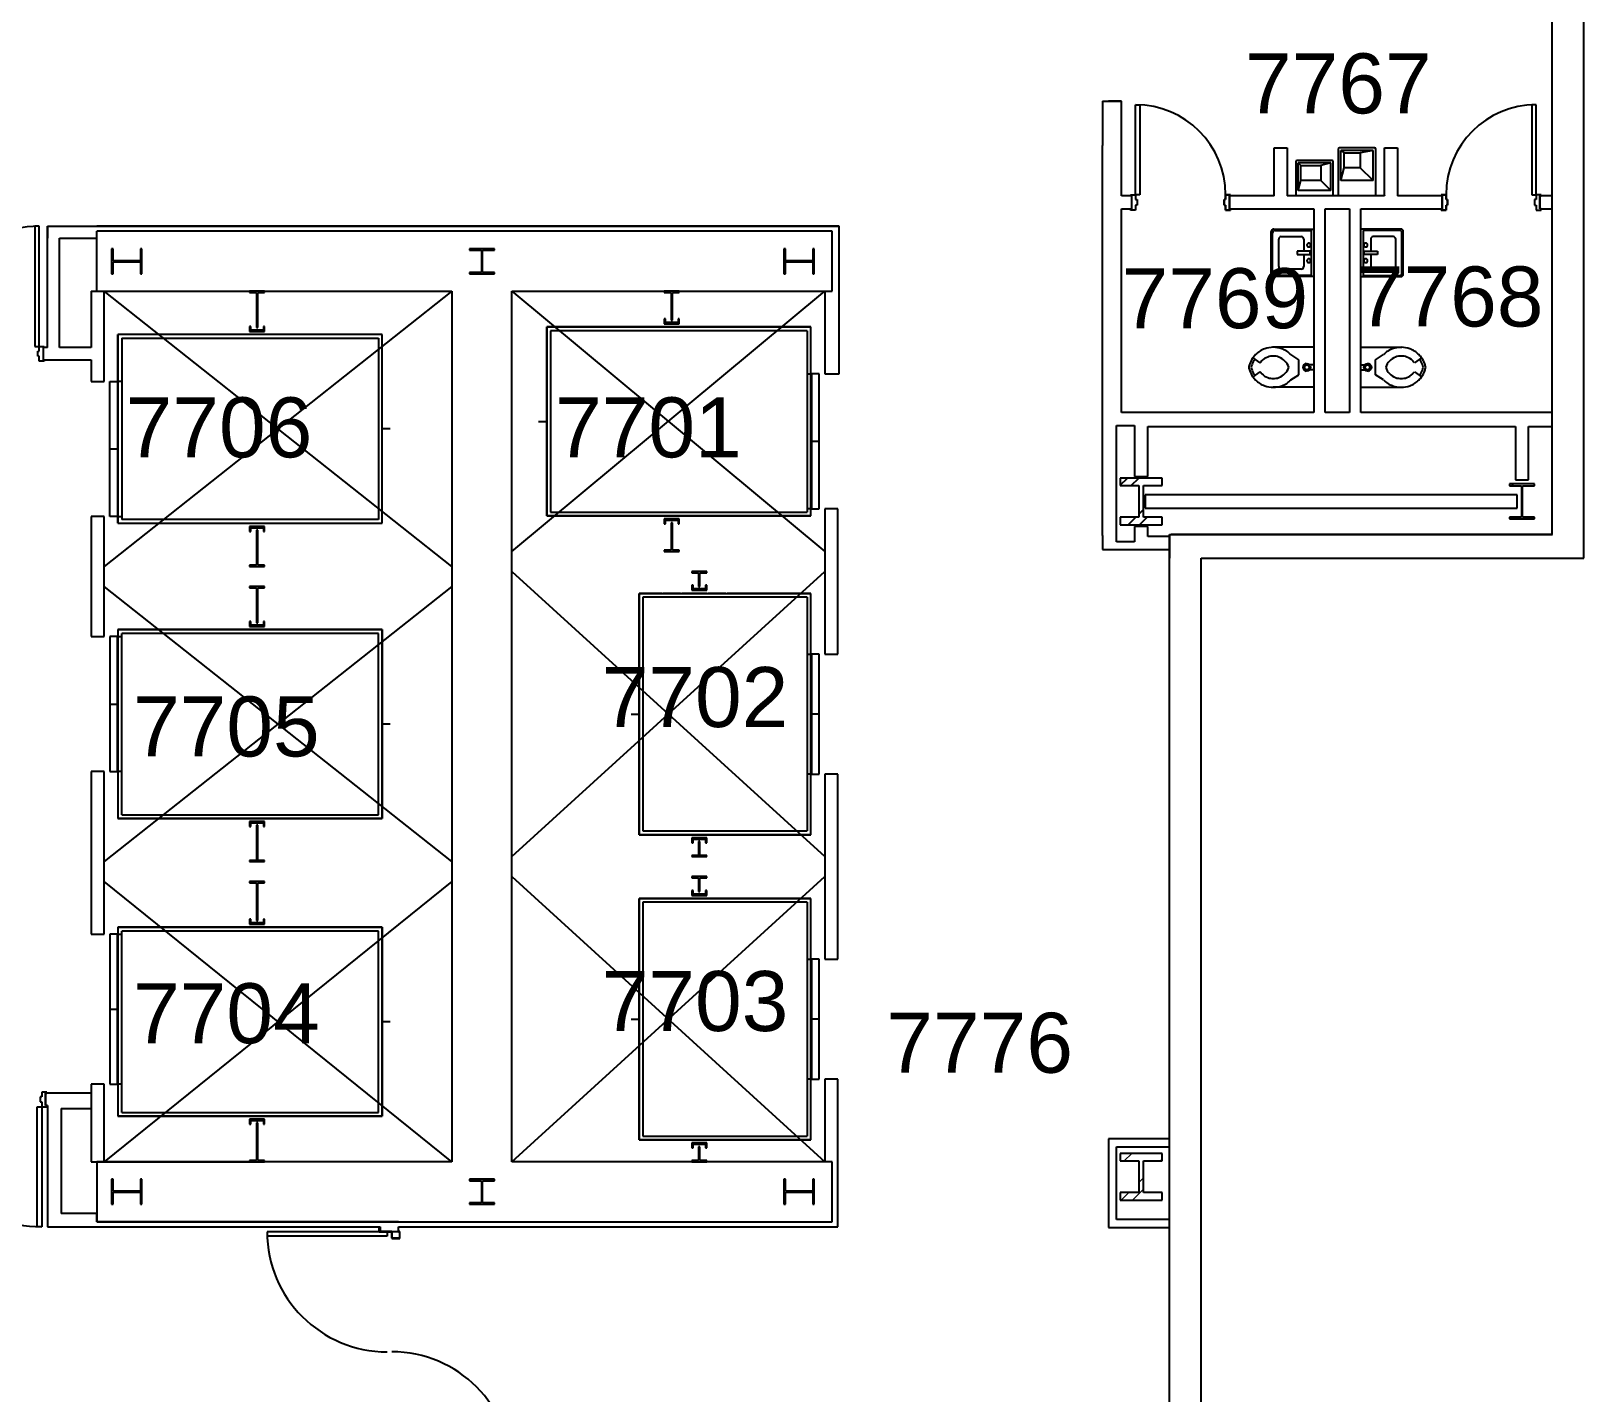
# Model space of a CAD drawing. Header units: inches. Extents: x -59 to 5673, y -29 to 4299.
# Drawn here: x 1675 to 2295, y 3401 to 3945 of the extents above; entities that cross this region are included whole.
import ezdxf

# ---------------------------------------------------------------- set-up
doc = ezdxf.new("R2010")
doc.units = ezdxf.units.IN
doc.header["$LTSCALE"] = 96
doc.header["$MEASUREMENT"] = 0
for name, color, linetype in [('A-ANNO-ROOM', 4, 'Continuous'), ('A-COLS', 5, 'Continuous'), ('A-DOOR', 2, 'Continuous'), ('A-FLOR-EVTR', 1, 'Continuous'), ('A-FLOR-PFIX', 2, 'Continuous'), ('A-WALL-FULL', 6, 'Continuous')]:
    doc.layers.add(name, color=color, linetype=linetype)
doc.styles.add('ARIAL', font='arial.ttf')

msp = doc.modelspace()

# ---------------------------------------------------------------- hatches: boundary and pattern name
at = {"layer": 'A-COLS', "lineweight": 15}
h = msp.add_hatch(dxfattribs=at)
h.set_pattern_fill('FP_188', color=256, style=0, pattern_type=2)
h.set_pattern_definition([(45, (-0.0003, -1.105), (-9.503515, 9.503515), []), (45, (-0.0003, 13.295), (-9.503515, 9.503515), [])])
h.paths.add_polyline_path([(2109.98, 3477.73), (2126.68, 3477.73), (2126.68, 3480.77), (2119.27, 3480.77), (2119.27, 3493.39), (2126.68, 3493.39), (2126.68, 3496.43), (2109.98, 3496.43), (2109.98, 3493.39), (2117.39, 3493.39), (2117.39, 3480.77), (2109.98, 3480.77)], flags=0)

# ---------------------------------------------------------------- linework, layer by layer
at = {"layer": 'A-COLS'}
for p, q in [((1707.35, 3858.08), (1706.78, 3858.08)), ((1706.78, 3858.08), (1706.78, 3848.08)), ((1706.78, 3854.57), (1707.35, 3855.15)), ((1707.35, 3853.25), (1707.35, 3858.08)), ((1718.88, 3858.08), (1718.3, 3858.08)), ((1718.3, 3858.08), (1718.3, 3853.25)), ((1718.88, 3848.08), (1718.88, 3858.08)), ((1859.83, 3858.07), (1849.83, 3858.07)), ((1849.83, 3858.07), (1849.83, 3857.51)), ((1849.83, 3857.51), (1854.66, 3857.51)), ((1854.66, 3857.51), (1854.66, 3848.65)), ((1855, 3848.65), (1855, 3857.51)), ((1855, 3857.51), (1859.83, 3857.51)), ((1859.83, 3857.51), (1859.83, 3858.07)), ((1976.1, 3858.08), (1975.53, 3858.08)), ((1975.53, 3858.08), (1975.53, 3848.08)), ((1975.53, 3857.22), (1976.1, 3857.8)), ((1976.1, 3853.25), (1976.1, 3858.08)), ((1987.63, 3858.08), (1987.05, 3858.08)), ((1987.05, 3858.08), (1987.05, 3853.25)), ((1987.63, 3848.08), (1987.63, 3858.08)), ((1706.78, 3849.96), (1707.35, 3850.54)), ((1718.3, 3853.25), (1707.35, 3853.25)), ((1707.35, 3848.08), (1707.35, 3852.91)), ((1707.35, 3852.91), (1718.3, 3852.91)), ((1709.72, 3852.91), (1710.06, 3853.25)), ((1718.3, 3852.91), (1718.3, 3848.08)), ((1854.66, 3848.65), (1849.83, 3848.65)), ((1849.83, 3848.65), (1849.83, 3848.09)), ((1852.35, 3848.09), (1852.91, 3848.65)), ((1854.66, 3850.4), (1855, 3850.74)), ((1859.83, 3848.65), (1855, 3848.65)), ((1856.96, 3848.09), (1857.51, 3848.65)), ((1859.83, 3848.09), (1859.83, 3848.65)), ((1975.53, 3852.62), (1976.16, 3853.25)), ((1987.05, 3853.25), (1976.1, 3853.25)), ((1976.1, 3848.08), (1976.1, 3852.91)), ((1976.1, 3852.91), (1987.05, 3852.91)), ((1987.05, 3852.91), (1987.05, 3848.08)), ((1987.05, 3849.74), (1987.63, 3850.32)), ((1706.78, 3848.08), (1707.35, 3848.08)), ((1718.3, 3848.08), (1718.88, 3848.08)), ((1849.83, 3848.09), (1859.83, 3848.09)), ((1975.53, 3848.08), (1976.1, 3848.08)), ((1987.05, 3848.08), (1987.63, 3848.08)), ((2109.98, 3763.59), (2112.81, 3766.43)), ((2126.68, 3766.43), (2109.98, 3766.43)), ((2109.98, 3766.43), (2109.98, 3763.39)), ((2109.98, 3763.39), (2117.39, 3763.39)), ((2114.38, 3763.39), (2117.42, 3766.43)), ((2117.39, 3763.39), (2117.39, 3750.77)), ((2119.27, 3750.77), (2119.27, 3763.39)), ((2119.27, 3763.39), (2126.68, 3763.39)), ((2126.68, 3763.39), (2126.68, 3766.43)), ((2275.58, 3764.08), (2265.58, 3764.08)), ((2265.58, 3764.08), (2265.58, 3763.36)), ((2265.58, 3763.36), (2270.37, 3763.36)), ((2266.41, 3763.36), (2267.13, 3764.08)), ((2270.37, 3763.36), (2270.37, 3750.8)), ((2270.78, 3750.8), (2270.78, 3763.36)), ((2270.78, 3763.36), (2275.58, 3763.36)), ((2275.58, 3763.36), (2275.58, 3764.08)), ((2117.39, 3750.77), (2109.98, 3750.77)), ((2109.98, 3750.77), (2109.98, 3747.73)), ((2113.12, 3747.73), (2116.16, 3750.77)), ((2117.39, 3751.99), (2119.27, 3753.87)), ((2117.73, 3747.73), (2120.77, 3750.77)), ((2126.68, 3750.77), (2119.27, 3750.77)), ((2126.68, 3747.73), (2126.68, 3750.77)), ((2270.37, 3750.8), (2265.58, 3750.8)), ((2265.58, 3750.8), (2265.58, 3750.08)), ((2265.58, 3750.08), (2275.58, 3750.08)), ((2267.53, 3750.08), (2268.25, 3750.8)), ((2270.37, 3752.92), (2270.78, 3753.33)), ((2275.58, 3750.8), (2270.78, 3750.8)), ((2272.14, 3750.08), (2272.85, 3750.8)), ((2275.58, 3750.08), (2275.58, 3750.8)), ((2109.98, 3747.73), (2126.68, 3747.73)), ((2126.68, 3496.43), (2109.98, 3496.43)), ((2109.98, 3496.43), (2109.98, 3493.39)), ((2126.68, 3493.39), (2126.68, 3496.43)), ((2109.98, 3493.39), (2117.39, 3493.39)), ((2117.39, 3493.39), (2117.39, 3480.77)), ((2119.27, 3480.77), (2119.27, 3493.39)), ((2119.27, 3493.39), (2126.68, 3493.39)), ((1707.35, 3486.08), (1706.78, 3486.08)), ((1706.78, 3486.08), (1706.78, 3476.08)), ((1707.35, 3481.25), (1707.35, 3486.08)), ((1718.3, 3485.96), (1718.42, 3486.08)), ((1718.88, 3486.08), (1718.3, 3486.08)), ((1718.3, 3486.08), (1718.3, 3481.25)), ((1718.88, 3476.08), (1718.88, 3486.08)), ((1859.83, 3486.07), (1849.83, 3486.07)), ((1849.83, 3486.07), (1849.83, 3485.51)), ((1849.83, 3485.51), (1854.66, 3485.51)), ((1850.9, 3485.51), (1851.46, 3486.07)), ((1854.66, 3485.51), (1854.66, 3476.65)), ((1854.66, 3484.66), (1855, 3485)), ((1855, 3476.65), (1855, 3485.51)), ((1855, 3485.51), (1859.83, 3485.51)), ((1855.51, 3485.51), (1856.07, 3486.07)), ((1859.83, 3485.51), (1859.83, 3486.07)), ((1976.1, 3486.08), (1975.53, 3486.08)), ((1975.53, 3486.08), (1975.53, 3476.08)), ((1976.1, 3481.25), (1976.1, 3486.08)), ((1987.63, 3486.08), (1987.05, 3486.08)), ((1987.05, 3486.08), (1987.05, 3481.25)), ((1987.05, 3484), (1987.63, 3484.58)), ((1987.63, 3476.08), (1987.63, 3486.08)), ((1718.3, 3481.25), (1707.35, 3481.25)), ((1707.35, 3476.08), (1707.35, 3480.91)), ((1707.35, 3480.91), (1718.3, 3480.91)), ((1713.25, 3480.91), (1713.59, 3481.25)), ((1717.86, 3480.91), (1718.2, 3481.25)), ((1718.3, 3481.35), (1718.88, 3481.93)), ((1718.3, 3480.91), (1718.3, 3476.08)), ((1854.66, 3476.65), (1849.83, 3476.65)), ((1849.83, 3476.65), (1849.83, 3476.09)), ((1859.83, 3476.65), (1855, 3476.65)), ((1859.83, 3476.09), (1859.83, 3476.65)), ((1975.53, 3477.08), (1976.1, 3477.66)), ((1987.05, 3481.25), (1976.1, 3481.25)), ((1976.1, 3476.08), (1976.1, 3480.91)), ((1976.1, 3480.91), (1987.05, 3480.91)), ((1979.35, 3480.91), (1979.69, 3481.25)), ((1983.96, 3480.91), (1984.3, 3481.25)), ((1987.05, 3480.91), (1987.05, 3476.08)), ((2117.39, 3480.77), (2109.98, 3480.77)), ((2109.98, 3480.77), (2109.98, 3477.73)), ((2109.98, 3477.73), (2126.68, 3477.73)), ((2126.68, 3480.77), (2119.27, 3480.77)), ((2126.68, 3477.73), (2126.68, 3480.77)), ((1706.78, 3476.08), (1707.35, 3476.08)), ((1718.3, 3476.08), (1718.88, 3476.08)), ((1849.83, 3476.09), (1859.83, 3476.09)), ((1975.53, 3476.08), (1976.1, 3476.08)), ((1987.05, 3476.08), (1987.63, 3476.08))]:
    msp.add_line(p, q, dxfattribs=at)
at = {"layer": 'A-DOOR'}
for p, q in [((2116.08, 3915.7), (2117.83, 3915.7)), ((2116.08, 3879.7), (2116.08, 3915.7)), ((2117.83, 3915.7), (2117.83, 3879.7)), ((2274.45, 3915.7), (2274.45, 3879.7)), ((2276.2, 3915.7), (2274.45, 3915.7)), ((2276.2, 3879.7), (2276.2, 3915.7)), ((2114.08, 3879.2), (2114.08, 3879.7)), ((2114.08, 3879.7), (2116.08, 3879.7)), ((2114.08, 3879.7), (2116.08, 3879.7)), ((2114.08, 3879.2), (2114.08, 3879.7)), ((2117.83, 3879.7), (2116.08, 3879.7)), ((2116.08, 3879.7), (2116.08, 3877.76)), ((2116.08, 3879.7), (2116.08, 3877.76)), ((2152.08, 3879.7), (2152.08, 3877.76)), ((2154.08, 3879.7), (2152.08, 3879.7)), ((2152.08, 3879.7), (2154.08, 3879.7)), ((2152.08, 3877.76), (2152.08, 3879.7)), ((2154.08, 3879.2), (2154.08, 3879.7)), ((2154.08, 3879.7), (2154.08, 3879.2)), ((2238.2, 3879.2), (2238.2, 3879.7)), ((2238.2, 3879.7), (2240.2, 3879.7)), ((2238.2, 3879.7), (2238.2, 3879.2)), ((2240.2, 3879.7), (2238.2, 3879.7)), ((2240.2, 3879.7), (2240.2, 3877.76)), ((2240.2, 3877.76), (2240.2, 3879.7)), ((2274.45, 3879.7), (2276.2, 3879.7)), ((2276.2, 3879.7), (2276.2, 3877.76)), ((2278.2, 3879.7), (2276.2, 3879.7)), ((2278.2, 3879.7), (2276.2, 3879.7)), ((2276.2, 3879.7), (2276.2, 3877.76)), ((2278.2, 3879.2), (2278.2, 3879.7)), ((2278.2, 3879.2), (2278.2, 3879.7)), ((2114.58, 3879.2), (2114.08, 3879.2)), ((2114.08, 3873.58), (2114.08, 3874.08)), ((2114.08, 3874.08), (2114.58, 3874.08)), ((2114.08, 3873.58), (2114.08, 3874.08)), ((2116.08, 3873.58), (2114.08, 3873.58)), ((2116.08, 3873.58), (2114.08, 3873.58)), ((2114.58, 3874.08), (2114.58, 3879.2)), ((2116.08, 3877.76), (2116.7, 3877.76)), ((2116.08, 3877.76), (2116.7, 3877.76)), ((2116.08, 3875.51), (2116.08, 3873.58)), ((2116.7, 3875.51), (2116.08, 3875.51)), ((2116.08, 3875.51), (2116.08, 3873.58)), ((2116.7, 3875.51), (2116.08, 3875.51)), ((2116.7, 3877.76), (2116.7, 3875.51)), ((2116.7, 3877.76), (2116.7, 3875.51)), ((2151.45, 3877.76), (2151.45, 3875.51)), ((2152.08, 3877.76), (2151.45, 3877.76)), ((2151.45, 3877.76), (2152.08, 3877.76)), ((2151.45, 3875.51), (2151.45, 3877.76)), ((2151.45, 3875.51), (2152.08, 3875.51)), ((2152.08, 3875.51), (2151.45, 3875.51)), ((2152.08, 3875.51), (2152.08, 3873.58)), ((2152.08, 3873.58), (2152.08, 3875.51)), ((2152.08, 3873.58), (2154.08, 3873.58)), ((2154.08, 3873.58), (2152.08, 3873.58)), ((2153.58, 3879.2), (2154.08, 3879.2)), ((2153.58, 3874.08), (2153.58, 3879.2)), ((2153.58, 3879.2), (2153.58, 3874.08)), ((2154.08, 3879.2), (2153.58, 3879.2)), ((2154.08, 3874.08), (2153.58, 3874.08)), ((2153.58, 3874.08), (2154.08, 3874.08)), ((2154.08, 3873.58), (2154.08, 3874.08)), ((2154.08, 3874.08), (2154.08, 3873.58)), ((2238.7, 3879.2), (2238.2, 3879.2)), ((2238.2, 3879.2), (2238.7, 3879.2)), ((2238.2, 3874.08), (2238.7, 3874.08)), ((2238.2, 3873.58), (2238.2, 3874.08)), ((2238.7, 3874.08), (2238.2, 3874.08)), ((2238.2, 3874.08), (2238.2, 3873.58)), ((2240.2, 3873.58), (2238.2, 3873.58)), ((2238.2, 3873.58), (2240.2, 3873.58)), ((2238.7, 3874.08), (2238.7, 3879.2)), ((2238.7, 3879.2), (2238.7, 3874.08)), ((2240.2, 3877.76), (2240.83, 3877.76)), ((2240.83, 3877.76), (2240.2, 3877.76)), ((2240.2, 3875.51), (2240.2, 3873.58)), ((2240.83, 3875.51), (2240.2, 3875.51)), ((2240.2, 3873.58), (2240.2, 3875.51)), ((2240.2, 3875.51), (2240.83, 3875.51)), ((2240.83, 3877.76), (2240.83, 3875.51)), ((2240.83, 3875.51), (2240.83, 3877.76)), ((2275.58, 3877.76), (2275.58, 3875.51)), ((2276.2, 3877.76), (2275.58, 3877.76)), ((2276.2, 3877.76), (2275.58, 3877.76)), ((2275.58, 3877.76), (2275.58, 3875.51)), ((2275.58, 3875.51), (2276.2, 3875.51)), ((2275.58, 3875.51), (2276.2, 3875.51)), ((2276.2, 3875.51), (2276.2, 3873.58)), ((2276.2, 3875.51), (2276.2, 3873.58)), ((2276.2, 3873.58), (2278.2, 3873.58)), ((2276.2, 3873.58), (2278.2, 3873.58)), ((2277.7, 3874.08), (2277.7, 3879.2)), ((2277.7, 3879.2), (2278.2, 3879.2)), ((2278.2, 3874.08), (2277.7, 3874.08)), ((2278.2, 3873.58), (2278.2, 3874.08)), ((2278.2, 3873.58), (2278.2, 3874.08)), ((1676.14, 3867.08), (1676.14, 3819.08)), ((1677.89, 3867.08), (1676.14, 3867.08)), ((1677.89, 3819.08), (1677.89, 3867.08)), ((1676.14, 3819.08), (1677.89, 3819.08)), ((1677.89, 3819.08), (1679.89, 3819.08)), ((1677.89, 3817.14), (1677.89, 3819.08)), ((1679.39, 3818.58), (1679.39, 3813.7)), ((1679.89, 3818.58), (1679.39, 3818.58)), ((1679.89, 3819.08), (1679.89, 3818.58)), ((1677.27, 3817.14), (1677.89, 3817.14)), ((1677.27, 3815.14), (1677.27, 3817.14)), ((1677.89, 3815.14), (1677.27, 3815.14)), ((1677.89, 3813.2), (1677.89, 3815.14)), ((1679.89, 3813.2), (1677.89, 3813.2)), ((1679.39, 3813.7), (1679.89, 3813.7)), ((1679.89, 3813.7), (1679.89, 3813.2)), ((1680.83, 3520.95), (1678.83, 3520.95)), ((1678.83, 3520.95), (1678.83, 3519.01)), ((1680.33, 3515.58), (1680.33, 3520.45)), ((1680.33, 3520.45), (1680.83, 3520.45)), ((1680.83, 3520.45), (1680.83, 3520.95)), ((1677.08, 3515.08), (1678.83, 3515.08)), ((1677.08, 3467.08), (1677.08, 3515.08)), ((1678.83, 3519.01), (1678.2, 3519.01)), ((1678.2, 3519.01), (1678.2, 3517.01)), ((1678.2, 3517.01), (1678.83, 3517.01)), ((1678.83, 3517.01), (1678.83, 3515.08)), ((1678.83, 3515.08), (1678.83, 3467.08)), ((1678.83, 3515.08), (1680.83, 3515.08)), ((1680.83, 3515.58), (1680.33, 3515.58)), ((1680.83, 3515.08), (1680.83, 3515.58)), ((1678.83, 3467.08), (1677.08, 3467.08)), ((1768.95, 3465.08), (1768.95, 3463.33)), ((1816.95, 3465.08), (1768.95, 3465.08)), ((1814.2, 3466.58), (1813.7, 3466.58)), ((1813.7, 3466.58), (1813.7, 3465.08)), ((1813.7, 3465.08), (1818.77, 3465.08)), ((1813.77, 3465.14), (1813.77, 3466.51)), ((1813.77, 3466.51), (1814.2, 3466.51)), ((1818.83, 3465.14), (1813.77, 3465.14)), ((1814.2, 3466.51), (1814.2, 3466.58)), ((1816.95, 3465.08), (1816.95, 3463.33)), ((1818.77, 3465.08), (1818.77, 3462.45)), ((1818.83, 3462.51), (1818.83, 3465.14)), ((1821.95, 3465.14), (1821.45, 3465.14)), ((1821.45, 3465.14), (1821.45, 3465.08)), ((1821.45, 3465.08), (1821.89, 3465.08)), ((1821.89, 3465.08), (1821.89, 3462.51)), ((1821.95, 3462.45), (1821.95, 3465.14)), ((1816.95, 3463.33), (1768.95, 3463.33)), ((1818.77, 3462.45), (1821.95, 3462.45)), ((1821.89, 3462.51), (1818.83, 3462.51))]:
    msp.add_line(p, q, dxfattribs=at)
for centre, radius, start, end in [((2116.08, 3879.7), 36, 0, 90), ((2116.08, 3879.7), 36, 0, 90), ((2276.2, 3879.7), 36, 90, 180), ((2276.2, 3879.7), 36, 90, 180), ((1677.89, 3819.08), 48, 90, 180), ((1678.83, 3515.08), 48, 180, 270), ((1816.95, 3465.08), 48, 180, 270), ((1816.95, 3465.08), 48, 180, 270), ((1818.77, 3369.08), 48, 0, 90)]:
    msp.add_arc(centre, radius, start, end, dxfattribs=at)
at = {"layer": 'A-FLOR-EVTR'}
for p, q in [((2211.64, 3898.45), (2197.64, 3898.45)), ((2180.14, 3892.95), (2180.14, 3879.45)), ((2194.64, 3893.45), (2180.64, 3893.45)), ((2181.14, 3881.45), (2181.14, 3892.45)), ((2181.14, 3892.45), (2182.14, 3891.45)), ((2194.14, 3892.45), (2181.14, 3892.45)), ((2194.14, 3892.45), (2190.14, 3891.45)), ((2194.14, 3881.45), (2194.14, 3892.45)), ((2195.14, 3879.45), (2195.14, 3892.95)), ((2197.14, 3897.95), (2197.14, 3879.45)), ((2198.14, 3885.44), (2198.14, 3897.44)), ((2198.14, 3897.44), (2199.44, 3896.42)), ((2211.14, 3897.44), (2198.14, 3897.44)), ((2199.44, 3896.42), (2205.94, 3896.42)), ((2199.44, 3890.45), (2199.44, 3896.42)), ((2211.14, 3897.44), (2205.94, 3896.42)), ((2205.94, 3896.42), (2205.94, 3890.45)), ((2211.14, 3885.44), (2211.14, 3897.44)), ((2212.14, 3879.45), (2212.14, 3897.95)), ((2182.14, 3891.45), (2190.14, 3891.45)), ((2182.14, 3885.45), (2182.14, 3891.45)), ((2190.14, 3891.45), (2190.14, 3885.45)), ((2198.14, 3885.44), (2199.44, 3890.45)), ((2205.94, 3890.45), (2199.44, 3890.45)), ((2211.14, 3885.44), (2205.94, 3890.45)), ((2181.14, 3881.45), (2182.14, 3885.45)), ((2194.14, 3881.45), (2181.14, 3881.45)), ((2190.14, 3885.45), (2182.14, 3885.45)), ((2194.14, 3881.45), (2190.14, 3885.45)), ((2211.14, 3885.44), (2198.14, 3885.44)), ((2176.64, 3879.45), (2176.64, 3879.2)), ((2176.64, 3879.45), (2215.64, 3879.45)), ((2215.64, 3879.45), (2215.64, 3879.2)), ((1842.83, 3731.08), (1703.83, 3841.08)), ((1842.83, 3841.08), (1703.83, 3731.08)), ((1767.95, 3841.08), (1761.95, 3841.08)), ((1761.95, 3841.08), (1761.95, 3840.58)), ((1761.95, 3840.58), (1764.7, 3840.58)), ((1764.7, 3840.58), (1764.7, 3826.58)), ((1765.2, 3826.58), (1765.2, 3840.58)), ((1765.2, 3840.58), (1767.95, 3840.58)), ((1767.95, 3840.58), (1767.95, 3841.08)), ((1866.83, 3737.08), (1991.83, 3841.08)), ((1866.83, 3841.08), (1991.83, 3737.08)), ((1933.7, 3841.08), (1927.7, 3841.08)), ((1927.7, 3841.08), (1927.7, 3840.58)), ((1927.7, 3840.58), (1930.45, 3840.58)), ((1930.45, 3840.58), (1930.45, 3829.58)), ((1930.95, 3829.58), (1930.95, 3840.58)), ((1930.95, 3840.58), (1933.7, 3840.58)), ((1933.7, 3840.58), (1933.7, 3841.08)), ((1928.2, 3830.08), (1927.7, 3830.08)), ((1927.7, 3830.08), (1927.7, 3828.08)), ((1928.2, 3828.58), (1928.2, 3830.08)), ((1933.7, 3830.08), (1933.2, 3830.08)), ((1933.2, 3830.08), (1933.2, 3828.58)), ((1933.7, 3828.08), (1933.7, 3830.08)), ((1814.95, 3823.83), (1709.33, 3823.83)), ((1709.33, 3748.33), (1709.33, 3823.83)), ((1709.33, 3805.08), (1709.33, 3823.83)), ((1814.95, 3823.83), (1709.33, 3823.83)), ((1709.33, 3823.83), (1709.33, 3748.33)), ((1762.45, 3827.08), (1761.95, 3827.08)), ((1761.95, 3827.08), (1761.95, 3825.08)), ((1761.95, 3825.08), (1767.95, 3825.08)), ((1762.45, 3825.58), (1762.45, 3827.08)), ((1767.45, 3825.58), (1762.45, 3825.58)), ((1764.7, 3826.58), (1765.2, 3826.58)), ((1767.95, 3827.08), (1767.45, 3827.08)), ((1767.45, 3827.08), (1767.45, 3825.58)), ((1767.95, 3825.08), (1767.95, 3827.08)), ((1814.95, 3748.33), (1814.95, 3823.83)), ((1814.95, 3748.33), (1814.95, 3823.83)), ((1880.7, 3751.33), (1880.7, 3826.83)), ((1880.7, 3826.83), (1986.33, 3826.83)), ((1986.33, 3826.83), (1880.7, 3826.83)), ((1880.7, 3826.83), (1880.7, 3751.33)), ((1882.2, 3825.33), (1882.2, 3752.83)), ((1984.83, 3825.33), (1882.2, 3825.33)), ((1927.7, 3828.08), (1933.7, 3828.08)), ((1933.2, 3828.58), (1928.2, 3828.58)), ((1930.45, 3829.58), (1930.95, 3829.58)), ((1984.83, 3825.33), (1984.83, 3752.83)), ((1986.33, 3751.33), (1986.33, 3826.83)), ((1986.33, 3808.08), (1986.33, 3826.83)), ((1986.33, 3751.33), (1986.33, 3826.83)), ((1710.83, 3822.33), (1710.83, 3749.83)), ((1710.83, 3822.33), (1813.45, 3822.33)), ((1813.45, 3822.33), (1813.45, 3749.83)), ((1984.83, 3808.08), (1986.33, 3808.08)), ((1989.58, 3808.08), (1986.58, 3808.08)), ((1986.58, 3808.08), (1986.58, 3754.08)), ((1989.58, 3754.08), (1989.58, 3808.08)), ((1706.08, 3751.08), (1706.08, 3805.08)), ((1706.08, 3805.08), (1709.08, 3805.08)), ((1709.08, 3805.08), (1709.08, 3751.08)), ((1710.83, 3805.08), (1709.33, 3805.08)), ((1877.45, 3789.08), (1880.45, 3789.08)), ((1818.2, 3786.08), (1815.2, 3786.08)), ((1989.58, 3781.08), (1986.58, 3781.08)), ((1706.08, 3778.08), (1709.08, 3778.08)), ((1709.08, 3751.08), (1706.08, 3751.08)), ((1709.33, 3751.08), (1710.83, 3751.08)), ((1813.45, 3749.83), (1710.83, 3749.83)), ((1986.33, 3751.33), (1880.7, 3751.33)), ((1880.7, 3751.33), (1986.33, 3751.33)), ((1882.2, 3752.83), (1984.83, 3752.83)), ((1927.7, 3750.08), (1927.7, 3748.08)), ((1933.7, 3750.08), (1927.7, 3750.08)), ((1928.2, 3748.08), (1928.2, 3749.58)), ((1928.2, 3749.58), (1933.2, 3749.58)), ((1933.2, 3749.58), (1933.2, 3748.08)), ((1933.7, 3748.08), (1933.7, 3750.08)), ((1986.33, 3754.08), (1984.83, 3754.08)), ((1986.58, 3754.08), (1989.58, 3754.08)), ((1709.33, 3748.33), (1814.95, 3748.33)), ((1709.33, 3748.33), (1814.95, 3748.33)), ((1767.95, 3747.08), (1761.95, 3747.08)), ((1761.95, 3747.08), (1761.95, 3745.08)), ((1761.95, 3745.08), (1762.45, 3745.08)), ((1762.45, 3745.08), (1762.45, 3746.58)), ((1762.45, 3746.58), (1767.45, 3746.58)), ((1765.2, 3745.58), (1764.7, 3745.58)), ((1764.7, 3745.58), (1764.7, 3731.58)), ((1765.2, 3731.58), (1765.2, 3745.58)), ((1767.45, 3746.58), (1767.45, 3745.08)), ((1767.45, 3745.08), (1767.95, 3745.08)), ((1767.95, 3745.08), (1767.95, 3747.08)), ((1927.7, 3748.08), (1928.2, 3748.08)), ((1930.95, 3748.58), (1930.45, 3748.58)), ((1930.45, 3748.58), (1930.45, 3737.58)), ((1930.95, 3737.58), (1930.95, 3748.58)), ((1933.2, 3748.08), (1933.7, 3748.08)), ((1927.7, 3737.58), (1927.7, 3737.08)), ((1930.45, 3737.58), (1927.7, 3737.58)), ((1927.7, 3737.08), (1933.7, 3737.08)), ((1933.7, 3737.58), (1930.95, 3737.58)), ((1933.7, 3737.08), (1933.7, 3737.58)), ((1764.7, 3731.58), (1761.95, 3731.58)), ((1761.95, 3731.58), (1761.95, 3731.08)), ((1761.95, 3731.08), (1767.95, 3731.08)), ((1767.95, 3731.58), (1765.2, 3731.58)), ((1767.95, 3731.08), (1767.95, 3731.58)), ((1866.83, 3615.08), (1991.83, 3729.08)), ((1866.83, 3729.08), (1991.83, 3615.08)), ((1944.7, 3729.08), (1938.7, 3729.08)), ((1938.7, 3729.08), (1938.7, 3728.58)), ((1938.7, 3728.58), (1941.45, 3728.58)), ((1941.45, 3728.58), (1941.45, 3723.08)), ((1941.95, 3723.08), (1941.95, 3728.58)), ((1941.95, 3728.58), (1944.7, 3728.58)), ((1944.7, 3728.58), (1944.7, 3729.08)), ((1842.83, 3723.08), (1703.83, 3613.08)), ((1842.83, 3613.08), (1703.83, 3723.08)), ((1767.95, 3723.08), (1761.95, 3723.08)), ((1761.95, 3723.08), (1761.95, 3722.58)), ((1761.95, 3722.58), (1764.7, 3722.58)), ((1764.7, 3722.58), (1764.7, 3708.58)), ((1765.2, 3708.58), (1765.2, 3722.58)), ((1765.2, 3722.58), (1767.95, 3722.58)), ((1767.95, 3722.58), (1767.95, 3723.08)), ((1917.7, 3623.83), (1917.7, 3720.33)), ((1917.7, 3720.33), (1986.33, 3720.33)), ((1926.7, 3720.33), (1917.7, 3720.33)), ((1917.7, 3720.33), (1917.7, 3623.83)), ((1919.2, 3718.83), (1919.2, 3625.33)), ((1984.83, 3718.83), (1919.2, 3718.83)), ((1934.24, 3720.33), (1927.17, 3720.33)), ((1944.83, 3720.33), (1934.7, 3720.33)), ((1939.2, 3723.58), (1938.7, 3723.58)), ((1938.7, 3723.58), (1938.7, 3721.58)), ((1938.7, 3721.58), (1944.7, 3721.58)), ((1939.2, 3722.08), (1939.2, 3723.58)), ((1944.2, 3722.08), (1939.2, 3722.08)), ((1941.45, 3723.08), (1941.95, 3723.08)), ((1944.7, 3723.58), (1944.2, 3723.58)), ((1944.2, 3723.58), (1944.2, 3722.08)), ((1944.7, 3721.58), (1944.7, 3723.58)), ((1952.36, 3720.33), (1945.29, 3720.33)), ((1986.33, 3720.33), (1952.83, 3720.33)), ((1984.83, 3718.83), (1984.83, 3625.33)), ((1986.33, 3623.83), (1986.33, 3720.33)), ((1986.33, 3696.08), (1986.33, 3720.33)), ((1986.33, 3623.83), (1986.33, 3720.33)), ((1709.33, 3705.83), (1814.95, 3705.83)), ((1709.33, 3705.83), (1709.33, 3703.08)), ((1814.95, 3705.83), (1709.33, 3705.83)), ((1709.33, 3705.83), (1709.33, 3630.33)), ((1762.45, 3709.08), (1761.95, 3709.08)), ((1761.95, 3709.08), (1761.95, 3707.08)), ((1761.95, 3707.08), (1767.95, 3707.08)), ((1762.45, 3707.58), (1762.45, 3709.08)), ((1767.45, 3707.58), (1762.45, 3707.58)), ((1764.7, 3708.58), (1765.2, 3708.58)), ((1767.95, 3709.08), (1767.45, 3709.08)), ((1767.45, 3709.08), (1767.45, 3707.58)), ((1767.95, 3707.08), (1767.95, 3709.08)), ((1814.95, 3705.83), (1814.95, 3630.33)), ((1814.95, 3630.33), (1814.95, 3705.83)), ((1709.08, 3703.08), (1706.08, 3703.08)), ((1706.08, 3703.08), (1706.08, 3649.08)), ((1709.08, 3649.08), (1709.08, 3703.08)), ((1709.33, 3703.08), (1710.83, 3703.08)), ((1710.83, 3631.83), (1710.83, 3704.33)), ((1813.45, 3704.33), (1710.83, 3704.33)), ((1813.45, 3631.83), (1813.45, 3704.33)), ((1984.83, 3696.08), (1986.33, 3696.08)), ((1989.58, 3696.08), (1986.58, 3696.08)), ((1986.58, 3696.08), (1986.58, 3648.08)), ((1989.58, 3648.08), (1989.58, 3696.08)), ((1706.08, 3676.08), (1709.08, 3676.08)), ((1914.45, 3672.08), (1917.45, 3672.08)), ((1989.58, 3672.08), (1986.58, 3672.08)), ((1818.2, 3668.08), (1815.2, 3668.08)), ((1706.08, 3649.08), (1709.08, 3649.08)), ((1710.83, 3649.08), (1709.33, 3649.08)), ((1709.33, 3649.08), (1709.33, 3630.33)), ((1986.33, 3648.08), (1984.83, 3648.08)), ((1986.58, 3648.08), (1989.58, 3648.08)), ((1710.83, 3631.83), (1813.45, 3631.83)), ((1814.95, 3630.33), (1709.33, 3630.33)), ((1709.33, 3630.33), (1814.95, 3630.33)), ((1767.95, 3629.08), (1761.95, 3629.08)), ((1761.95, 3629.08), (1761.95, 3627.08)), ((1761.95, 3627.08), (1762.45, 3627.08)), ((1762.45, 3627.08), (1762.45, 3628.58)), ((1762.45, 3628.58), (1767.45, 3628.58)), ((1765.2, 3627.58), (1764.7, 3627.58)), ((1764.7, 3627.58), (1764.7, 3613.58)), ((1765.2, 3613.58), (1765.2, 3627.58)), ((1767.45, 3628.58), (1767.45, 3627.08)), ((1767.45, 3627.08), (1767.95, 3627.08)), ((1767.95, 3627.08), (1767.95, 3629.08)), ((1919.2, 3625.33), (1984.83, 3625.33)), ((1986.33, 3623.83), (1917.7, 3623.83)), ((1917.7, 3623.83), (1986.33, 3623.83)), ((1938.7, 3622.58), (1938.7, 3620.58)), ((1944.7, 3622.58), (1938.7, 3622.58)), ((1938.7, 3620.58), (1939.2, 3620.58)), ((1939.2, 3620.58), (1939.2, 3622.08)), ((1939.2, 3622.08), (1944.2, 3622.08)), ((1941.95, 3621.08), (1941.45, 3621.08)), ((1941.45, 3621.08), (1941.45, 3615.58)), ((1941.95, 3615.58), (1941.95, 3621.08)), ((1944.2, 3622.08), (1944.2, 3620.58)), ((1944.2, 3620.58), (1944.7, 3620.58)), ((1944.7, 3620.58), (1944.7, 3622.58)), ((1764.7, 3613.58), (1761.95, 3613.58)), ((1761.95, 3613.58), (1761.95, 3613.08)), ((1761.95, 3613.08), (1767.95, 3613.08)), ((1767.95, 3613.58), (1765.2, 3613.58)), ((1767.95, 3613.08), (1767.95, 3613.58)), ((1938.7, 3615.58), (1938.7, 3615.08)), ((1941.45, 3615.58), (1938.7, 3615.58)), ((1938.7, 3615.08), (1944.7, 3615.08)), ((1944.7, 3615.58), (1941.95, 3615.58)), ((1944.7, 3615.08), (1944.7, 3615.58)), ((1866.83, 3493.08), (1991.83, 3607.08)), ((1866.83, 3607.08), (1991.83, 3493.08)), ((1944.7, 3607.08), (1938.7, 3607.08)), ((1938.7, 3607.08), (1938.7, 3606.58)), ((1938.7, 3606.58), (1941.45, 3606.58)), ((1941.45, 3606.58), (1941.45, 3601.08)), ((1941.95, 3601.08), (1941.95, 3606.58)), ((1941.95, 3606.58), (1944.7, 3606.58)), ((1944.7, 3606.58), (1944.7, 3607.08)), ((1842.83, 3605.08), (1703.83, 3493.08)), ((1842.83, 3493.08), (1703.83, 3605.08)), ((1767.95, 3605.08), (1761.95, 3605.08)), ((1761.95, 3605.08), (1761.95, 3604.58)), ((1761.95, 3604.58), (1764.7, 3604.58)), ((1764.7, 3604.58), (1764.7, 3589.58)), ((1765.2, 3589.58), (1765.2, 3604.58)), ((1765.2, 3604.58), (1767.95, 3604.58)), ((1767.95, 3604.58), (1767.95, 3605.08)), ((1939.2, 3601.58), (1938.7, 3601.58)), ((1938.7, 3601.58), (1938.7, 3599.58)), ((1939.2, 3600.08), (1939.2, 3601.58)), ((1941.45, 3601.08), (1941.95, 3601.08)), ((1944.7, 3601.58), (1944.2, 3601.58)), ((1944.2, 3601.58), (1944.2, 3600.08)), ((1944.7, 3599.58), (1944.7, 3601.58)), ((1917.7, 3501.83), (1917.7, 3598.33)), ((1917.7, 3598.33), (1986.33, 3598.33)), ((1986.33, 3598.33), (1917.7, 3598.33)), ((1917.7, 3598.33), (1917.7, 3501.83)), ((1919.2, 3596.83), (1919.2, 3503.33)), ((1984.83, 3596.83), (1919.2, 3596.83)), ((1938.7, 3599.58), (1944.7, 3599.58)), ((1944.2, 3600.08), (1939.2, 3600.08)), ((1984.83, 3596.83), (1984.83, 3503.33)), ((1986.33, 3501.83), (1986.33, 3598.33)), ((1986.33, 3574.08), (1986.33, 3598.33)), ((1986.33, 3501.83), (1986.33, 3598.33)), ((1762.45, 3590.08), (1761.95, 3590.08)), ((1761.95, 3590.08), (1761.95, 3588.08)), ((1761.95, 3588.08), (1767.95, 3588.08)), ((1762.45, 3588.58), (1762.45, 3590.08)), ((1767.45, 3588.58), (1762.45, 3588.58)), ((1764.7, 3589.58), (1765.2, 3589.58)), ((1767.95, 3590.08), (1767.45, 3590.08)), ((1767.45, 3590.08), (1767.45, 3588.58)), ((1767.95, 3588.08), (1767.95, 3590.08)), ((1709.08, 3584.08), (1706.08, 3584.08)), ((1706.08, 3584.08), (1706.08, 3524.08)), ((1709.08, 3524.08), (1709.08, 3584.08)), ((1709.33, 3586.83), (1814.95, 3586.83)), ((1709.33, 3586.83), (1709.33, 3584.08)), ((1814.95, 3586.83), (1709.33, 3586.83)), ((1709.33, 3586.83), (1709.33, 3511.33)), ((1709.33, 3584.08), (1710.83, 3584.08)), ((1710.83, 3512.83), (1710.83, 3585.33)), ((1813.45, 3585.33), (1710.83, 3585.33)), ((1813.45, 3512.83), (1813.45, 3585.33)), ((1814.95, 3586.83), (1814.95, 3511.33)), ((1814.95, 3511.33), (1814.95, 3586.83)), ((1984.83, 3574.08), (1986.33, 3574.08)), ((1989.58, 3574.08), (1986.58, 3574.08)), ((1986.58, 3574.08), (1986.58, 3526.08)), ((1989.58, 3526.08), (1989.58, 3574.08)), ((1706.08, 3554.08), (1709.08, 3554.08)), ((1818.2, 3549.08), (1815.2, 3549.08)), ((1914.45, 3550.08), (1917.45, 3550.08)), ((1989.58, 3550.08), (1986.58, 3550.08)), ((1986.33, 3526.08), (1984.83, 3526.08)), ((1986.58, 3526.08), (1989.58, 3526.08)), ((1706.08, 3524.08), (1709.08, 3524.08)), ((1710.83, 3524.08), (1709.33, 3524.08)), ((1709.33, 3524.08), (1709.33, 3511.33)), ((1814.95, 3511.33), (1709.33, 3511.33)), ((1709.33, 3511.33), (1814.95, 3511.33)), ((1710.83, 3512.83), (1813.45, 3512.83)), ((1767.95, 3510.08), (1761.95, 3510.08)), ((1761.95, 3510.08), (1761.95, 3508.08)), ((1761.95, 3508.08), (1762.45, 3508.08)), ((1762.45, 3508.08), (1762.45, 3509.58)), ((1762.45, 3509.58), (1767.45, 3509.58)), ((1765.2, 3508.58), (1764.7, 3508.58)), ((1764.7, 3508.58), (1764.7, 3493.58)), ((1765.2, 3493.58), (1765.2, 3508.58)), ((1767.45, 3509.58), (1767.45, 3508.08)), ((1767.45, 3508.08), (1767.95, 3508.08)), ((1767.95, 3508.08), (1767.95, 3510.08)), ((1986.33, 3501.83), (1917.7, 3501.83)), ((1917.7, 3501.83), (1986.33, 3501.83)), ((1919.2, 3503.33), (1984.83, 3503.33)), ((1938.7, 3500.58), (1938.7, 3498.58)), ((1944.7, 3500.58), (1938.7, 3500.58)), ((1938.7, 3498.58), (1939.2, 3498.58)), ((1939.2, 3498.58), (1939.2, 3500.08)), ((1939.2, 3500.08), (1944.2, 3500.08)), ((1941.95, 3499.08), (1941.45, 3499.08)), ((1941.45, 3499.08), (1941.45, 3493.58)), ((1941.95, 3493.58), (1941.95, 3499.08)), ((1944.2, 3500.08), (1944.2, 3498.58)), ((1944.2, 3498.58), (1944.7, 3498.58)), ((1944.7, 3498.58), (1944.7, 3500.58)), ((1764.7, 3493.58), (1761.95, 3493.58)), ((1761.95, 3493.58), (1761.95, 3493.08)), ((1761.95, 3493.08), (1767.95, 3493.08)), ((1767.95, 3493.58), (1765.2, 3493.58)), ((1767.95, 3493.08), (1767.95, 3493.58)), ((1938.7, 3493.58), (1938.7, 3493.08)), ((1941.45, 3493.58), (1938.7, 3493.58)), ((1938.7, 3493.08), (1944.7, 3493.08)), ((1944.7, 3493.58), (1941.95, 3493.58)), ((1944.7, 3493.08), (1944.7, 3493.58))]:
    msp.add_line(p, q, dxfattribs=at)
for centre, start, end in [((2197.64, 3897.95), 90, 180), ((2211.64, 3897.95), 0, 90), ((2180.64, 3892.95), 90, 180), ((2194.64, 3892.95), 0, 90)]:
    msp.add_arc(centre, 0.5, start, end, dxfattribs=at)
at = {"layer": 'A-FLOR-PFIX'}
for p, q in [((2170.33, 3847.95), (2170.33, 3864.95)), ((2170.83, 3848.45), (2170.83, 3864.45)), ((2171.33, 3865.95), (2187.33, 3865.95)), ((2171.83, 3865.45), (2186.33, 3865.45)), ((2173.33, 3850.95), (2173.33, 3861.95)), ((2174.33, 3862.95), (2182.33, 3862.95)), ((2183.33, 3861.95), (2183.33, 3857.08)), ((2186.33, 3865.45), (2186.33, 3847.45)), ((2222.08, 3865.95), (2206.08, 3865.95)), ((2221.58, 3865.45), (2207.08, 3865.45)), ((2207.08, 3865.45), (2207.08, 3847.45)), ((2210.08, 3861.95), (2210.08, 3857.08)), ((2219.08, 3862.95), (2211.08, 3862.95)), ((2220.08, 3850.95), (2220.08, 3861.95)), ((2222.58, 3848.45), (2222.58, 3864.45)), ((2223.08, 3847.95), (2223.08, 3864.95)), ((2185.87, 3857.08), (2180.65, 3857.08)), ((2180.65, 3857.08), (2180.65, 3855.83)), ((2180.65, 3855.83), (2185.87, 3855.83)), ((2183.33, 3855.83), (2183.33, 3850.95)), ((2185.87, 3855.83), (2185.87, 3857.08)), ((2207.53, 3855.83), (2207.53, 3857.08)), ((2207.53, 3857.08), (2212.76, 3857.08)), ((2212.76, 3855.83), (2207.53, 3855.83)), ((2210.08, 3855.83), (2210.08, 3850.95)), ((2212.76, 3857.08), (2212.76, 3855.83)), ((2182.33, 3849.95), (2174.33, 3849.95)), ((2211.08, 3849.95), (2219.08, 3849.95)), ((2187.33, 3846.95), (2171.33, 3846.95)), ((2186.33, 3847.45), (2171.83, 3847.45)), ((2206.08, 3846.95), (2222.08, 3846.95)), ((2207.08, 3847.45), (2221.58, 3847.45)), ((2187.33, 3818.7), (2170.83, 3818.7)), ((2206.08, 3818.7), (2222.58, 3818.7)), ((2162.95, 3814.46), (2165.81, 3812.45)), ((2181.39, 3813.7), (2178.2, 3815.77)), ((2181.39, 3807.7), (2181.39, 3813.7)), ((2187.33, 3811.7), (2185.66, 3811.7)), ((2206.08, 3811.7), (2207.75, 3811.7)), ((2212.01, 3813.7), (2215.21, 3815.77)), ((2212.01, 3807.7), (2212.01, 3813.7)), ((2230.46, 3814.46), (2227.59, 3812.45)), ((2165.81, 3808.96), (2162.95, 3806.94)), ((2178.2, 3805.63), (2181.39, 3807.7)), ((2187.33, 3809.7), (2185.66, 3809.7)), ((2206.08, 3809.7), (2207.75, 3809.7)), ((2215.21, 3805.63), (2212.01, 3807.7)), ((2227.59, 3808.96), (2230.46, 3806.94)), ((2187.33, 3802.7), (2171.13, 3802.7)), ((2206.08, 3802.7), (2222.28, 3802.7))]:
    msp.add_line(p, q, dxfattribs=at)
for centre, radius in [((2184.55, 3810.7), 1.5), ((2184.55, 3810.7), 0.996), ((2208.86, 3810.7), 1.5), ((2208.86, 3810.7), 0.996)]:
    msp.add_circle(centre, radius, dxfattribs=at)
for centre, radius, start, end in [((2171.33, 3864.95), 1, 90, 180), ((2171.83, 3864.45), 1, 90, 180), ((2174.33, 3861.95), 1, 90, 180), ((2182.33, 3861.95), 1, 0, 90), ((2211.08, 3861.95), 1, 90, 180), ((2219.08, 3861.95), 1, 0, 90), ((2221.58, 3864.45), 1, 0, 90), ((2222.08, 3864.95), 1, 0, 90), ((2185.33, 3859.58), 0.75, 90, 270), ((2185.33, 3859.58), 0.75, 270, 90), ((2208.08, 3859.58), 0.75, 90, 270), ((2208.08, 3859.58), 0.75, 270, 90), ((2174.33, 3850.95), 1, 180, 270), ((2182.33, 3850.95), 1, 270, 0), ((2185.33, 3853.33), 0.75, 90, 270), ((2185.33, 3853.33), 0.75, 270, 90), ((2208.08, 3853.33), 0.75, 90, 270), ((2208.08, 3853.33), 0.75, 270, 90), ((2211.08, 3850.95), 1, 180, 270), ((2219.08, 3850.95), 1, 270, 0), ((2171.33, 3847.95), 1, 180, 270), ((2171.83, 3848.45), 1, 180, 270), ((2221.58, 3848.45), 1, 270, 0), ((2222.08, 3847.95), 1, 270, 0), ((2171.13, 3808.7), 10, 110, 135), ((2171.13, 3808.7), 10, 90, 110), ((2171.13, 3808.7), 10, 70, 90), ((2171.13, 3808.7), 10, 45, 70), ((2222.28, 3808.7), 10, 110, 135), ((2222.28, 3808.7), 10, 90, 110), ((2222.28, 3808.7), 10, 70, 90), ((2222.28, 3808.7), 10, 45, 70), ((2171.13, 3808.7), 10, 160, 168.46304), ((2171.13, 3808.7), 10, 144.82971, 160), ((2171.13, 3808.7), 9, 160, 167.16041), ((2171.13, 3808.7), 9, 144.83999, 160), ((2171.13, 3808.7), 10, 135, 144.83927), ((2171.13, 3808.7), 6.5, 135, 144.83927), ((2171.13, 3808.7), 6.5, 110, 135), ((2171.13, 3808.7), 6.5, 90, 110), ((2171.13, 3808.7), 6.5, 90, 110), ((2171.13, 3808.7), 6.5, 70, 90), ((2171.13, 3808.7), 6.5, 17.92021, 70), ((2184.55, 3810.7), 1.5, 99.10621, 261.1651), ((2184.55, 3810.7), 0.996, 103.43578, 256.47149), ((2208.85, 3810.7), 1.5, 278.8349, 80.89379), ((2208.86, 3810.7), 0.996, 283.52851, 76.56422), ((2222.28, 3808.7), 6.5, 110, 162.07979), ((2222.28, 3808.7), 6.5, 90, 110), ((2222.28, 3808.7), 6.5, 70, 90), ((2222.28, 3808.7), 6.5, 70, 90), ((2222.28, 3808.7), 6.5, 45, 70), ((2222.28, 3808.7), 6.5, 35.16073, 45), ((2222.28, 3808.7), 10, 35.16073, 45), ((2222.28, 3808.7), 9, 20, 35.16001), ((2222.28, 3808.7), 10, 20, 35.17029), ((2222.28, 3808.7), 9, 12.83959, 20), ((2222.28, 3808.7), 10, 11.53696, 20), ((2171.13, 3812.7), 10, 191.53696, 200), ((2171.13, 3812.7), 10, 200, 215.17029), ((2171.13, 3812.7), 9, 192.83959, 200), ((2171.13, 3812.7), 9, 200, 215.16068), ((2171.13, 3812.7), 10, 215.16073, 225), ((2171.13, 3812.7), 10, 225, 250), ((2171.13, 3812.7), 6.5, 215.16073, 225), ((2171.13, 3812.7), 6.5, 225, 250), ((2171.13, 3812.7), 6.5, 250, 270), ((2171.13, 3812.7), 6.5, 250, 270), ((2171.13, 3812.7), 6.5, 270, 290), ((2171.13, 3812.7), 6.5, 290, 342.07979), ((2171.13, 3812.7), 10, 290, 315), ((2222.28, 3812.7), 10, 225, 250), ((2222.28, 3812.7), 6.5, 197.92021, 250), ((2222.28, 3812.7), 6.5, 250, 270), ((2222.28, 3812.7), 6.5, 270, 290), ((2222.28, 3812.7), 6.5, 270, 290), ((2222.28, 3812.7), 6.5, 290, 315), ((2222.28, 3812.7), 10, 290, 315), ((2222.28, 3812.7), 6.5, 315, 324.83927), ((2222.28, 3812.7), 10, 315, 324.83927), ((2222.28, 3812.7), 9, 324.83932, 340), ((2222.28, 3812.7), 10, 324.82971, 340), ((2222.28, 3812.7), 9, 340, 347.16041), ((2222.28, 3812.7), 10, 340, 348.46304), ((2171.13, 3812.7), 10, 250, 270), ((2171.13, 3812.7), 10, 270, 290), ((2222.28, 3812.7), 10, 250, 270), ((2222.28, 3812.7), 10, 270, 290)]:
    msp.add_arc(centre, radius, start, end, dxfattribs=at)
at = {"layer": 'A-WALL-FULL'}
for p, q in [((2282.45, 4038.58), (2282.45, 3743.83)), ((2295.33, 3734.33), (2295.33, 4038.58)), ((2295.33, 3743.83), (2295.33, 4038.58)), ((2102.83, 3917.08), (2102.83, 3899.45)), ((2102.83, 3917.08), (2110.45, 3917.08)), ((2110.45, 3917.08), (2105.33, 3917.08)), ((2110.45, 3879.2), (2110.45, 3917.08)), ((2102.83, 3743.45), (2102.83, 3899.45)), ((2171.52, 3879.2), (2171.52, 3898.45)), ((2171.52, 3898.45), (2176.64, 3898.45)), ((2171.77, 3898.45), (2176.64, 3898.45)), ((2176.64, 3898.45), (2176.64, 3879.2)), ((2215.64, 3879.2), (2215.64, 3898.45)), ((2215.64, 3898.45), (2220.77, 3898.45)), ((2220.52, 3898.45), (2220.77, 3898.45)), ((2220.77, 3898.45), (2220.77, 3879.2)), ((2114.58, 3879.2), (2110.45, 3879.2)), ((2110.45, 3874.08), (2114.58, 3874.08)), ((2110.45, 3792.58), (2110.45, 3874.08)), ((2114.58, 3874.08), (2114.58, 3879.2)), ((2171.52, 3879.2), (2153.58, 3879.2)), ((2153.58, 3879.2), (2153.58, 3874.08)), ((2153.58, 3874.08), (2187.33, 3874.08)), ((2215.64, 3879.2), (2176.64, 3879.2)), ((2187.33, 3874.08), (2187.33, 3792.58)), ((2191.83, 3874.08), (2201.58, 3874.08)), ((2191.83, 3792.58), (2191.83, 3874.08)), ((2201.58, 3874.08), (2201.58, 3792.58)), ((2206.08, 3792.58), (2206.08, 3874.08)), ((2206.08, 3874.08), (2238.7, 3874.08)), ((2238.7, 3879.2), (2220.77, 3879.2)), ((2238.7, 3874.08), (2238.7, 3879.2)), ((2282.45, 3879.2), (2277.7, 3879.2)), ((2277.7, 3879.2), (2277.7, 3874.08)), ((2277.7, 3874.08), (2282.45, 3874.08)), ((1681.2, 3867.08), (1997.58, 3867.08)), ((1681.2, 3867.08), (1681.2, 3866.45)), ((1681.2, 3818.58), (1681.2, 3867.08)), ((1681.2, 3866.45), (1681.2, 3862.33)), ((1685.95, 3862.33), (1700.83, 3862.33)), ((1685.95, 3818.58), (1685.95, 3862.33)), ((1997.08, 3867.08), (1700.83, 3867.08)), ((1700.83, 3862.33), (1700.83, 3865.08)), ((1994.83, 3865.08), (1700.83, 3865.08)), ((1700.83, 3841.08), (1700.83, 3865.08)), ((1994.83, 3841.08), (1994.83, 3865.08)), ((1997.58, 3867.08), (1997.08, 3867.08)), ((1997.58, 3808.08), (1997.58, 3867.08)), ((1997.58, 3841.08), (1997.58, 3867.08)), ((1698.58, 3841.08), (1698.58, 3818.58)), ((1698.58, 3841.08), (1761.95, 3841.08)), ((1700.83, 3841.08), (1761.95, 3841.08)), ((1703.83, 3805.08), (1703.83, 3841.08)), ((1767.95, 3841.08), (1842.83, 3841.08)), ((1842.83, 3841.08), (1842.83, 3493.08)), ((1866.83, 3841.08), (1927.7, 3841.08)), ((1866.83, 3493.08), (1866.83, 3841.08)), ((1933.7, 3841.08), (1994.83, 3841.08)), ((1991.83, 3841.08), (1991.83, 3808.08)), ((1681.2, 3818.58), (1679.39, 3818.58)), ((1679.39, 3818.58), (1679.39, 3813.7)), ((1698.58, 3818.58), (1685.95, 3818.58)), ((1679.39, 3813.7), (1698.58, 3813.7)), ((1698.58, 3813.7), (1698.58, 3805.08)), ((1991.83, 3808.08), (1997.58, 3808.08)), ((1698.58, 3805.08), (1703.83, 3805.08)), ((2108.45, 3740.95), (2108.45, 3787.45)), ((2108.45, 3787.45), (2115.7, 3787.45)), ((2115.7, 3792.58), (2110.45, 3792.58)), ((2187.33, 3792.58), (2115.7, 3792.58)), ((2115.7, 3787.45), (2115.7, 3767.05)), ((2120.95, 3787.08), (2267.95, 3787.08)), ((2120.95, 3767.05), (2120.95, 3787.08)), ((2201.58, 3792.58), (2191.83, 3792.58)), ((2282.45, 3792.58), (2206.08, 3792.58)), ((2267.95, 3787.08), (2267.95, 3765.77)), ((2273.2, 3787.08), (2282.45, 3787.08)), ((2273.2, 3765.77), (2273.2, 3787.08)), ((2115.7, 3767.05), (2120.95, 3767.05)), ((2267.95, 3765.77), (2273.2, 3765.77)), ((2268.67, 3759.7), (2119.89, 3759.7)), ((2119.89, 3759.7), (2119.89, 3754.45)), ((2268.67, 3754.45), (2268.67, 3759.7)), ((1698.58, 3751.08), (1698.58, 3703.08)), ((1703.83, 3751.08), (1698.58, 3751.08)), ((1703.83, 3703.08), (1703.83, 3751.08)), ((1991.83, 3754.08), (1991.83, 3696.08)), ((1997.08, 3754.08), (1991.83, 3754.08)), ((1997.08, 3696.08), (1997.08, 3754.08)), ((2119.89, 3754.45), (2268.67, 3754.45)), ((2102.83, 3743.45), (2102.83, 3737.83)), ((2115.7, 3747.1), (2115.7, 3740.95)), ((2120.95, 3747.1), (2115.7, 3747.1)), ((2120.95, 3743.08), (2120.95, 3747.1)), ((2129.7, 3743.08), (2120.95, 3743.08)), ((2129.7, 2911.33), (2129.7, 3743.83)), ((2129.7, 3743.83), (2282.45, 3743.83)), ((2129.7, 3743.83), (2129.7, 3734.33)), ((2129.7, 3737.83), (2129.7, 3743.08)), ((2132.83, 3743.83), (2130.33, 3743.83)), ((2282.45, 3743.83), (2132.83, 3743.83)), ((2282.45, 3743.83), (2282.7, 3743.83)), ((2295.33, 3737.33), (2295.33, 3743.83)), ((2102.83, 3737.83), (2129.7, 3737.83)), ((2105.33, 3737.83), (2105.95, 3737.83)), ((2105.95, 3737.83), (2108.45, 3737.83)), ((2115.7, 3740.95), (2108.45, 3740.95)), ((2108.45, 3737.83), (2115.7, 3737.83)), ((2115.7, 3737.83), (2129.7, 3737.83)), ((2142.33, 2877.33), (2142.33, 3734.33)), ((2142.33, 3734.33), (2295.33, 3734.33)), ((1698.58, 3703.08), (1703.83, 3703.08)), ((1991.83, 3696.08), (1997.08, 3696.08)), ((1698.58, 3649.08), (1698.58, 3584.08)), ((1703.83, 3649.08), (1698.58, 3649.08)), ((1703.83, 3584.08), (1703.83, 3649.08)), ((1991.83, 3648.08), (1991.83, 3574.08)), ((1997.08, 3648.08), (1991.83, 3648.08)), ((1997.08, 3574.08), (1997.08, 3648.08)), ((1698.58, 3584.08), (1703.83, 3584.08)), ((1991.83, 3574.08), (1997.08, 3574.08)), ((1991.83, 3526.08), (1991.83, 3493.08)), ((1997.08, 3526.08), (1991.83, 3526.08)), ((1997.08, 3493.08), (1997.08, 3526.08)), ((1698.58, 3520.45), (1680.33, 3520.45)), ((1680.33, 3520.45), (1680.33, 3515.58)), ((1698.58, 3524.08), (1698.58, 3493.08)), ((1703.83, 3524.08), (1698.58, 3524.08)), ((1703.83, 3493.08), (1703.83, 3524.08)), ((1681.2, 3515.58), (1680.33, 3515.58)), ((1681.2, 3515.58), (1681.2, 3467.08)), ((1686.58, 3514.33), (1698.58, 3514.33)), ((1686.58, 3514.33), (1686.58, 3472.45)), ((2129.7, 3502.2), (2105.33, 3502.2)), ((2105.33, 3502.2), (2105.33, 3466.83)), ((2129.7, 3499.08), (2129.7, 3502.2)), ((2108.45, 3499.08), (2129.7, 3499.08)), ((2108.45, 3469.95), (2108.45, 3499.08)), ((1698.58, 3493.08), (1761.95, 3493.08)), ((1761.95, 3493.08), (1700.83, 3493.08)), ((1700.83, 3493.08), (1700.83, 3469.08)), ((1842.83, 3493.08), (1767.95, 3493.08)), ((1938.7, 3493.08), (1866.83, 3493.08)), ((1994.83, 3493.08), (1944.7, 3493.08)), ((1994.83, 3469.08), (1994.83, 3493.08)), ((1997.08, 3467.08), (1997.08, 3493.08)), ((1700.83, 3472.45), (1686.58, 3472.45)), ((1700.83, 3469.08), (1700.83, 3472.45)), ((2129.7, 3469.95), (2108.45, 3469.95)), ((2129.7, 3466.83), (2129.7, 3469.95)), ((1681.2, 3467.08), (1700.83, 3467.08)), ((1814.2, 3469.08), (1700.83, 3469.08)), ((1700.83, 3469.08), (1994.83, 3469.08)), ((1700.83, 3467.08), (1814.2, 3467.08)), ((1821.45, 3469.08), (1814.2, 3469.08)), ((1814.2, 3467.08), (1814.2, 3465.14)), ((1814.2, 3465.14), (1821.45, 3465.14)), ((1821.45, 3465.14), (1821.45, 3467.08)), ((1821.45, 3467.08), (1997.08, 3467.08)), ((2105.33, 3466.83), (2129.7, 3466.83))]:
    msp.add_line(p, q, dxfattribs=at)

# ---------------------------------------------------------------- texts
at = {"layer": 'A-ANNO-ROOM', "style": 'ARIAL'}
for s, p in [('7767', (2159.85, 3912.22)), ('7769', (2110.52, 3826.32)), ('7768', (2204.57, 3827.02)), ('7706', (1712.43, 3774.69)), ('7701', (1884.08, 3774.69)), ('7702', (1902.72, 3666.87)), ('7705', (1715.37, 3655.11)), ('7703', (1902.72, 3545.33)), ('7704', (1715.37, 3540.43)), ('7776', (2016.5, 3528.66))]:
    msp.add_text(s, height=24, dxfattribs=at).set_placement(p)

doc.saveas('drawing.dxf')
